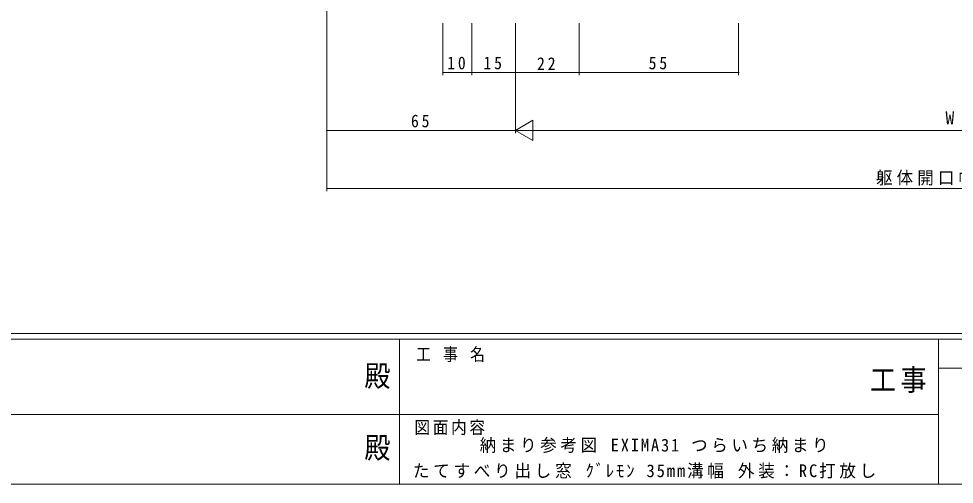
# Model space of a CAD drawing. Units: millimetres, scale not verified. Extents: x -567 to 567, y -403 to 403.
# Drawn here: x -144.1 to 178.7, y -403 to -242.5 of the extents above; entities that cross this region are included whole.
import ezdxf
from ezdxf.enums import TextEntityAlignment as Align

# ---------------------------------------------------------------- set-up
doc = ezdxf.new("R2010")
doc.units = ezdxf.units.MM
doc.header["$LTSCALE"] = 2
doc.layers.add('0-1_YKK_ZWAK', color=7, linetype='Continuous', lineweight=18)
doc.layers.add('0-6_YKK_D', color=6, linetype='Continuous', lineweight=18)
doc.layers.add('0-2_USER1', color=7, linetype='Continuous')
doc.styles.add('ＭＳ ゴシック', font='')
doc.styles.get('ＭＳ ゴシック').set_extended_font_data('MS Gothic')

msp = doc.modelspace()

# ---------------------------------------------------------------- linework, layer by layer
at = {"layer": '0-1_YKK_ZWAK'}
for p, q in [((537.274, -351), (-562.726, -351)), ((483.274, -353), (-562.726, -353)), ((-12.726, -353), (-12.726, -403)), ((173.274, -353), (173.274, -403)), ((270.68, -362.999), (173.274, -362.999)), ((-194.726, -378.999), (-10.726, -378.999)), ((-10.726, -378.999), (173.274, -378.999)), ((-562.726, -403), (483.274, -403))]:
    msp.add_line(p, q, dxfattribs=at)
at = {"layer": '0-6_YKK_D'}
for p, q in [((-37.736, -236.437), (-37.736, -302)), ((-37.736, -236.437), (-37.736, -282)), ((2.264, -244), (2.264, -262)), ((12.264, -244), (12.264, -262)), ((12.264, -244), (12.264, -262)), ((27.264, -244), (27.264, -262)), ((27.264, -244), (27.264, -282)), ((27.264, -244), (27.264, -262)), ((27.264, -244), (27.264, -282)), ((49.264, -244), (49.264, -262)), ((49.264, -244), (49.264, -262)), ((104.264, -244), (104.264, -262)), ((2.264, -261), (12.264, -261)), ((12.264, -261), (27.264, -261)), ((49.264, -261), (27.264, -261)), ((104.264, -261), (49.264, -261)), ((27.264, -281), (33.327, -277.5)), ((33.327, -284.5), (33.327, -277.5)), ((27.264, -281), (-37.736, -281)), ((27.264, -281), (39.389, -281)), ((27.264, -281), (33.327, -284.5)), ((320.264, -281), (34.264, -281)), ((392.265, -301), (-37.736, -301))]:
    msp.add_line(p, q, dxfattribs=at)
for centre, start, end in [((2.264, -261), 0, 180), ((2.264, -261), 180, 0), ((12.264, -261), 0, 180), ((12.264, -261), 180, 0), ((27.264, -261), 0, 180), ((27.264, -261), 180, 0), ((49.264, -261), 0, 180), ((49.264, -261), 0, 180), ((49.264, -261), 180, 0), ((49.264, -261), 180, 0), ((104.264, -261), 0, 180), ((104.264, -261), 180, 0), ((-37.736, -281), 0, 180), ((-37.736, -281), 180, 0), ((-37.736, -301), 0, 180), ((-37.736, -301), 180, 0)]:
    msp.add_arc(centre, 0.106, start, end, dxfattribs=at)

# ---------------------------------------------------------------- texts
at = {"layer": '0-1_YKK_ZWAK', "style": 'ＭＳ ゴシック', "width": 0.9}
for p in [(-24.843, -371.509), (-24.843, -396.254)]:
    msp.add_text('殿', height=7.331, dxfattribs=at).set_placement(p, align=Align.BOTTOM_LEFT)
at = {"layer": '0-1_YKK_ZWAK', "attachment_point": 7, "style": 'ＭＳ ゴシック'}
for s, insert, char_height in [('\\T1.22;\\W0.85;工\\~事\\~名', (-6.994, -360.904), 4.399), ('\\T1.17;\\W0.9;工事', (149.605, -371.509), 7.331), ('\\T1.17;\\W0.9;図面内容', (-7.558, -386.069), 4.399)]:
    msp.add_mtext(s, dxfattribs=dict(at, insert=insert, char_height=char_height))
at = {"layer": '0-2_USER1', "char_height": 4.399, "attachment_point": 7, "style": 'ＭＳ ゴシック'}
for s, insert in [('\\T1.22;\\W0.95;納まり参考図\\~EXIMA31\\~つらいち納まり', (14.955, -392.213)), ('\\T1.23;\\W0.95;たてすべり出し窓\\~ｸﾞﾚﾓﾝ\\~35mm溝幅\\~外装：RC打放し', (-8.102, -401.035))]:
    msp.add_mtext(s, dxfattribs=dict(at, insert=insert))
at = {"layer": '0-6_YKK_D', "color": 7, "style": 'ＭＳ ゴシック'}
msp.add_text('W', height=4.399, dxfattribs=at).set_placement((175.664, -280.2), align=Align.BOTTOM_LEFT)
at = {"layer": '0-6_YKK_D', "color": 7, "char_height": 4.399, "attachment_point": 7, "style": 'ＭＳ ゴシック'}
for s, insert in [('\\T1.37;\\W0.9;10', (3.744, -260)), ('\\T1.37;\\W0.9;15', (16.244, -260)), ('\\T1.37;\\W0.9;22', (34.744, -260.2)), ('\\T1.37;\\W0.9;55', (73.244, -260)), ('\\T1.37;\\W0.9;65', (-8.756, -280)), ('\\T1.25;\\W0.95;躯体開口幅=H+130', (151.665, -300))]:
    msp.add_mtext(s, dxfattribs=dict(at, insert=insert))

doc.saveas('drawing.dxf')
